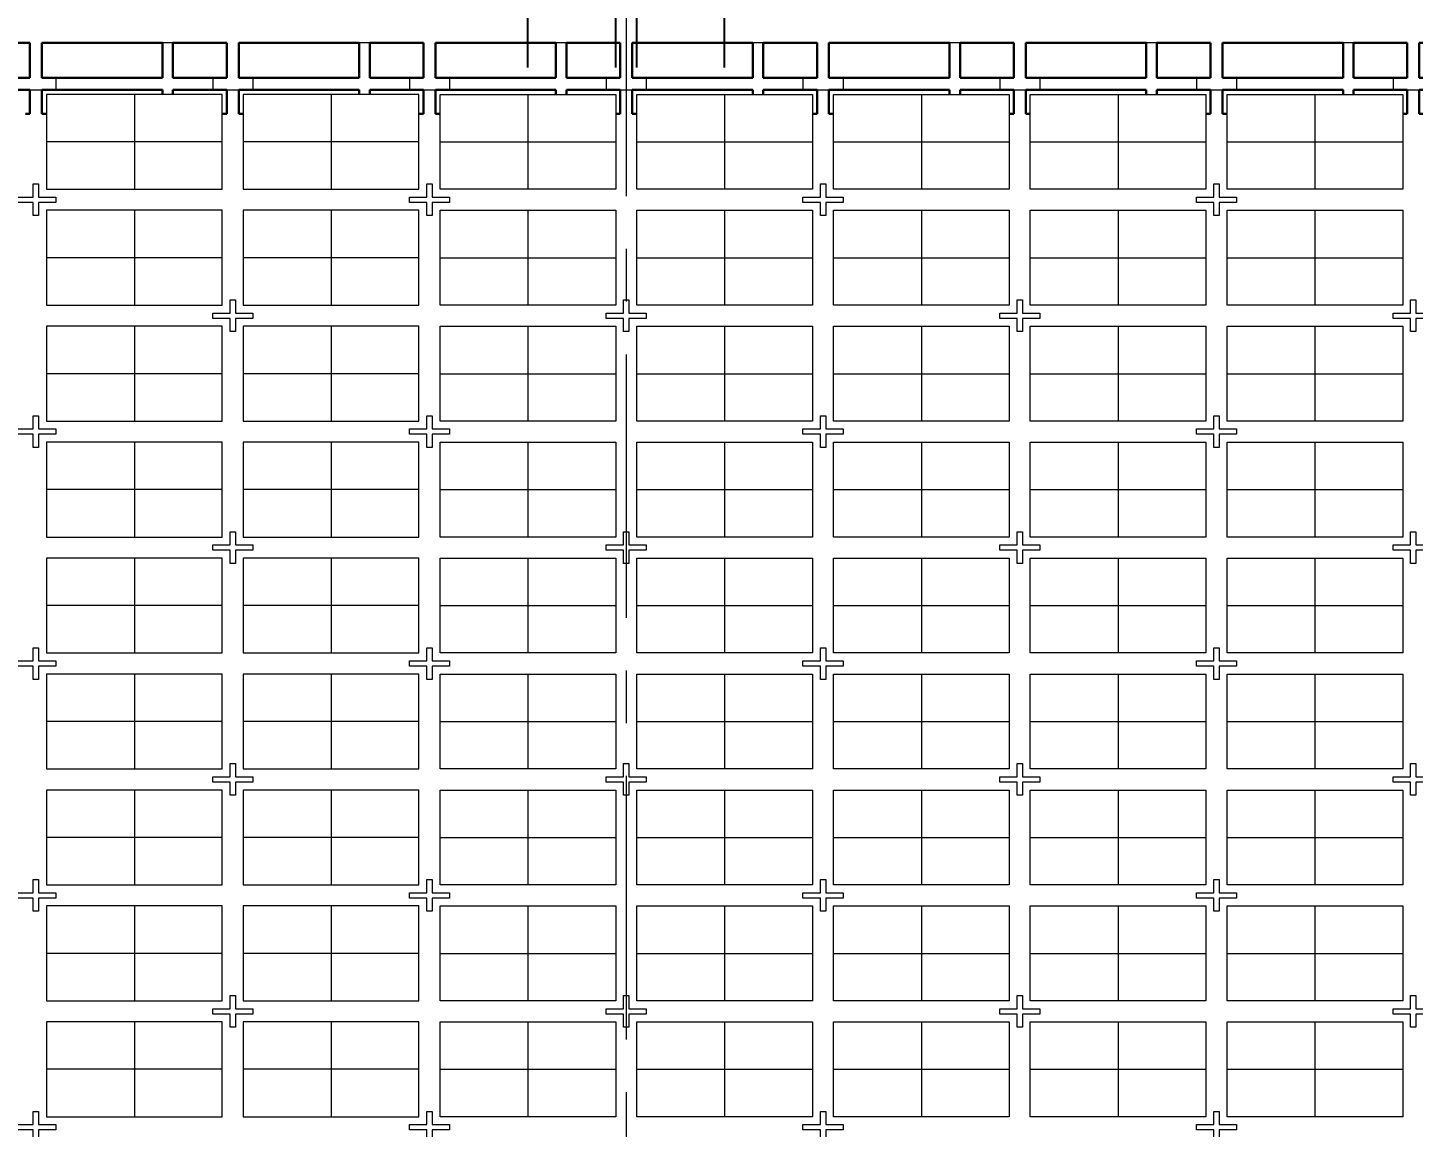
# Model space of a CAD drawing. Extents: x -109 to 32, y -47 to 43.
# Drawn here: x -47.74 to -28.02, y 11.46 to 27.1 of the extents above; entities that cross this region are included whole.
import ezdxf

# ---------------------------------------------------------------- set-up
doc = ezdxf.new("R2010")
doc.units = 0
doc.header["$LTSCALE"] = 3
doc.header["$MEASUREMENT"] = 0
for name, pattern in [('CENTER', [2, 1.25, -0.25, 0.25, -0.25]), ('HIDDEN', [0.375, 0.25, -0.125]), ('PHANTOM', [2.5, 1.25, -0.25, 0.25, -0.25, 0.25, -0.25])]:
    doc.linetypes.add(name, pattern=pattern)
for name, color, linetype, lineweight in [('CLIN', 1, 'CENTER', 15), ('DIM', 4, 'Continuous', 13), ('FULL METAL', 33, 'HIDDEN', 15), ('OBJ3', 40, 'Continuous', 30), ('OBJ4', 7, 'Continuous', 30), ('PHANTOM', 5, 'PHANTOM', 15), ('SAW2', 3, 'HIDDEN', 13)]:
    doc.layers.add(name, color=color, linetype=linetype, lineweight=lineweight)
doc.dimstyles.new('3DEC X 2', dxfattribs={"dimtxt": 0.889, "dimasz": 1.27, "dimexe": 0.381, "dimexo": 0.381, "dimgap": 0.381, "dimtad": 0, "dimdec": 3, "dimzin": 0, "dimdsep": 46, "dimtxsty": 'Standard', "dimcen": 0, "dimadec": 0, "dimazin": 0, "dimtfac": 1, "dimtdec": 3, "dimtofl": 0, "dimtmove": 0, "dimatfit": 3, "dimfxl": 1, "dimtolj": 1, "dimtzin": 0, "dimarcsym": 0})

# ---------------------------------------------------------------- blocks, each defined once
blk = doc.blocks.new('*U9')
at = {"layer": 'OBJ3'}
for p, q in [((-1.23, -0.005), (-1.23, -0.505)), ((-1.23, -0.005), (0.485, -0.005)), ((0.485, -0.005), (0.485, -0.505)), ((0.635, -0.005), (1.4, -0.005)), ((0.635, -0.005), (0.635, -0.505)), ((1.4, -0.005), (1.4, -0.505)), ((-1.23, -0.505), (0.485, -0.505)), ((0.635, -0.505), (1.4, -0.505))]:
    blk.add_line(p, q, dxfattribs=at)
at = {"layer": 'OBJ4'}
for p, q in [((-1.23, 0.165), (-1.23, 0.505)), ((-1.165, 0.505), (-1.23, 0.505)), ((1.335, 0.505), (1.4, 0.505)), ((1.4, 0.505), (1.4, 0.165)), ((0.485, 0.23), (0.485, 0.165)), ((0.635, 0.23), (0.635, 0.165)), ((-0.365, 0.165), (-1.23, 0.165)), ((0.485, 0.165), (-1.23, 0.165)), ((1.4, 0.165), (0.635, 0.165))]:
    blk.add_line(p, q, dxfattribs=at)
at = {"layer": 'SAW2'}
for p, q in [((-1.4, 0.165), (-1.23, 0.165)), ((-1.03, -0.005), (-1.03, 0.165)), ((1.2, -0.005), (1.2, 0.165)), ((0.635, -0.505), (0.485, -0.505))]:
    blk.add_line(p, q, dxfattribs=at)
blk = doc.blocks.new('*U8')
at = {"layer": 'DIM'}
for p in [(42, 0), (44.8, 0), (47.6, 0), (50.4, 0), (53.2, 0), (56, 0), (58.8, 0), (61.6, 0), (64.4, 0)]:
    blk.add_blockref('*U9', p, dxfattribs=at)
blk = doc.blocks.new('*U12')
at = {"layer": 'FULL METAL'}
blk.add_lwpolyline([(-0.038, 0.038), (-0.038, 0.225), (0.038, 0.225), (0.038, 0.038), (0.285, 0.038), (0.285, -0.038), (0.038, -0.038), (0.038, -0.225), (-0.038, -0.225), (-0.038, -0.038), (-0.285, -0.038), (-0.285, 0.038)], close=True, dxfattribs=at)
blk = doc.blocks.new('*U13')
at = {"layer": 'CLIN'}
for p in [(44.8, 59.4), (50.4, 59.4), (56, 59.4), (61.6, 59.4), (44.8, 56.1), (50.4, 56.1), (56, 56.1), (61.6, 56.1), (44.8, 52.8), (50.4, 52.8), (56, 52.8), (61.6, 52.8), (44.8, 49.5), (50.4, 49.5), (56, 49.5), (61.6, 49.5), (44.8, 46.2), (50.4, 46.2), (56, 46.2), (61.6, 46.2)]:
    blk.add_blockref('*U12', p, dxfattribs=at)
blk = doc.blocks.new('*U14')
at = {"layer": 'FULL METAL'}
blk.add_lwpolyline([(-0.038, 0.038), (-0.038, 0.225), (0.038, 0.225), (0.038, 0.038), (0.285, 0.038), (0.285, -0.038), (0.038, -0.038), (0.038, -0.225), (-0.038, -0.225), (-0.038, -0.038), (-0.285, -0.038), (-0.285, 0.038)], close=True, dxfattribs=at)
blk = doc.blocks.new('*U15')
at = {"layer": 'CLIN'}
for p in [(44.8, 56.1), (50.4, 56.1), (56, 56.1), (61.6, 56.1), (44.8, 52.8), (50.4, 52.8), (56, 52.8), (61.6, 52.8), (44.8, 49.5), (50.4, 49.5), (56, 49.5), (61.6, 49.5), (44.8, 46.2), (50.4, 46.2), (56, 46.2), (61.6, 46.2)]:
    blk.add_blockref('*U14', p, dxfattribs=at)
blk = doc.blocks.new('*D30')
at = {"layer": 'Defpoints', "color": 0, "transparency": 16777216}
for p in [(230.36, -58.444), (227.56, -67.019), (230.36, -67.019)]:
    blk.add_point(p, dxfattribs=at)
at = {"layer": 'DIM', "color": 0, "lineweight": -2, "transparency": 16777216}
for p, q in [((227.56, -66.638), (227.56, -58.063)), ((230.36, -66.638), (230.36, -58.063)), ((226.29, -58.444), (225.02, -58.444)), ((231.63, -58.444), (232.9, -58.444))]:
    blk.add_line(p, q, dxfattribs=at)
at = {"layer": 'DIM', "color": 0, "transparency": 16777216}
for points in [[(226.29, -58.655), (226.29, -58.232), (227.56, -58.444)], [(231.63, -58.232), (231.63, -58.655), (230.36, -58.444)]]:
    blk.add_solid(points, dxfattribs=at)
at = {"layer": 'DIM', "color": 0, "transparency": 16777216, "insert": (236.244, -58.444), "char_height": 0.889, "attachment_point": 5}
blk.add_mtext('\\A1;\\A1;2.800TYP', dxfattribs=at)
blk = doc.blocks.new('*D31')
at = {"layer": 'Defpoints', "color": 0, "transparency": 16777216}
for p in [(229.11, -59.756), (228.81, -67.019), (229.11, -67.019)]:
    blk.add_point(p, dxfattribs=at)
at = {"layer": 'DIM', "color": 0, "lineweight": -2, "transparency": 16777216}
for p, q in [((228.81, -66.638), (228.81, -59.375)), ((229.11, -66.638), (229.11, -59.375)), ((227.54, -59.756), (226.27, -59.756)), ((230.38, -59.756), (231.65, -59.756))]:
    blk.add_line(p, q, dxfattribs=at)
at = {"layer": 'DIM', "color": 0, "transparency": 16777216}
for points in [[(227.54, -59.968), (227.54, -59.545), (228.81, -59.756)], [(230.38, -59.545), (230.38, -59.968), (229.11, -59.756)]]:
    blk.add_solid(points, dxfattribs=at)
at = {"layer": 'DIM', "color": 0, "transparency": 16777216, "insert": (234.92, -59.756), "char_height": 0.889, "attachment_point": 5}
blk.add_mtext('\\A1;\\A1;0.300TYP', dxfattribs=at)

msp = doc.modelspace()

# ---------------------------------------------------------------- linework, layer by layer
at = {"layer": 'CLIN'}
for p, q in [((-39.2232, 28.4552), (-39.2232, -38.5448)), ((-46.2232, 26.1552), (-46.2232, 24.8052)), ((-46.2232, 26.1552), (-46.2232, 24.8052)), ((-43.4232, 26.1552), (-43.4232, 24.8052)), ((-43.4232, 26.1552), (-43.4232, 24.8052)), ((-40.6232, 26.1552), (-40.6232, 24.8052)), ((-40.6232, 26.1552), (-40.6232, 24.8052)), ((-37.8232, 26.1552), (-37.8232, 24.8052)), ((-37.8232, 26.1552), (-37.8232, 24.8052)), ((-35.0232, 26.1552), (-35.0232, 24.8052)), ((-35.0232, 26.1552), (-35.0232, 24.8052)), ((-32.2232, 26.1552), (-32.2232, 24.8052)), ((-32.2232, 26.1552), (-32.2232, 24.8052)), ((-29.4232, 26.1552), (-29.4232, 24.8052)), ((-29.4232, 26.1552), (-29.4232, 24.8052)), ((-44.9732, 25.4802), (-47.4732, 25.4802)), ((-44.9732, 25.4802), (-47.4732, 25.4802)), ((-42.1732, 25.4802), (-44.6732, 25.4802)), ((-42.1732, 25.4802), (-44.6732, 25.4802)), ((-41.8732, 25.4802), (-39.3732, 25.4802)), ((-41.8732, 25.4802), (-39.3732, 25.4802)), ((-39.0732, 25.4802), (-36.5732, 25.4802)), ((-39.0732, 25.4802), (-36.5732, 25.4802)), ((-36.2732, 25.4802), (-33.7732, 25.4802)), ((-36.2732, 25.4802), (-33.7732, 25.4802)), ((-33.4732, 25.4802), (-30.9732, 25.4802)), ((-33.4732, 25.4802), (-30.9732, 25.4802)), ((-30.6732, 25.4802), (-28.1732, 25.4802)), ((-30.6732, 25.4802), (-28.1732, 25.4802)), ((-46.2232, 24.5052), (-46.2232, 23.1552)), ((-46.2232, 24.5052), (-46.2232, 23.1552)), ((-43.4232, 24.5052), (-43.4232, 23.1552)), ((-43.4232, 24.5052), (-43.4232, 23.1552)), ((-40.6232, 24.5052), (-40.6232, 23.1552)), ((-40.6232, 24.5052), (-40.6232, 23.1552)), ((-37.8232, 24.5052), (-37.8232, 23.1552)), ((-37.8232, 24.5052), (-37.8232, 23.1552)), ((-35.0232, 24.5052), (-35.0232, 23.1552)), ((-35.0232, 24.5052), (-35.0232, 23.1552)), ((-32.2232, 24.5052), (-32.2232, 23.1552)), ((-32.2232, 24.5052), (-32.2232, 23.1552)), ((-29.4232, 24.5052), (-29.4232, 23.1552)), ((-29.4232, 24.5052), (-29.4232, 23.1552)), ((-44.9732, 23.8302), (-47.4732, 23.8302)), ((-44.9732, 23.8302), (-47.4732, 23.8302)), ((-42.1732, 23.8302), (-44.6732, 23.8302)), ((-42.1732, 23.8302), (-44.6732, 23.8302)), ((-41.8732, 23.8302), (-39.3732, 23.8302)), ((-41.8732, 23.8302), (-39.3732, 23.8302)), ((-39.0732, 23.8302), (-36.5732, 23.8302)), ((-39.0732, 23.8302), (-36.5732, 23.8302)), ((-36.2732, 23.8302), (-33.7732, 23.8302)), ((-36.2732, 23.8302), (-33.7732, 23.8302)), ((-33.4732, 23.8302), (-30.9732, 23.8302)), ((-33.4732, 23.8302), (-30.9732, 23.8302)), ((-30.6732, 23.8302), (-28.1732, 23.8302)), ((-30.6732, 23.8302), (-28.1732, 23.8302)), ((-46.2232, 22.8552), (-46.2232, 21.5052)), ((-46.2232, 22.8552), (-46.2232, 21.5052)), ((-43.4232, 22.8552), (-43.4232, 21.5052)), ((-43.4232, 22.8552), (-43.4232, 21.5052)), ((-40.6232, 22.8552), (-40.6232, 21.5052)), ((-40.6232, 22.8552), (-40.6232, 21.5052)), ((-37.8232, 22.8552), (-37.8232, 21.5052)), ((-37.8232, 22.8552), (-37.8232, 21.5052)), ((-35.0232, 22.8552), (-35.0232, 21.5052)), ((-35.0232, 22.8552), (-35.0232, 21.5052)), ((-32.2232, 22.8552), (-32.2232, 21.5052)), ((-32.2232, 22.8552), (-32.2232, 21.5052)), ((-29.4232, 22.8552), (-29.4232, 21.5052)), ((-29.4232, 22.8552), (-29.4232, 21.5052)), ((-44.9732, 22.1802), (-47.4732, 22.1802)), ((-44.9732, 22.1802), (-47.4732, 22.1802)), ((-42.1732, 22.1802), (-44.6732, 22.1802)), ((-42.1732, 22.1802), (-44.6732, 22.1802)), ((-41.8732, 22.1802), (-39.3732, 22.1802)), ((-41.8732, 22.1802), (-39.3732, 22.1802)), ((-39.0732, 22.1802), (-36.5732, 22.1802)), ((-39.0732, 22.1802), (-36.5732, 22.1802)), ((-36.2732, 22.1802), (-33.7732, 22.1802)), ((-36.2732, 22.1802), (-33.7732, 22.1802)), ((-33.4732, 22.1802), (-30.9732, 22.1802)), ((-33.4732, 22.1802), (-30.9732, 22.1802)), ((-30.6732, 22.1802), (-28.1732, 22.1802)), ((-30.6732, 22.1802), (-28.1732, 22.1802)), ((-46.2232, 21.2052), (-46.2232, 19.8552)), ((-46.2232, 21.2052), (-46.2232, 19.8552)), ((-43.4232, 21.2052), (-43.4232, 19.8552)), ((-43.4232, 21.2052), (-43.4232, 19.8552)), ((-40.6232, 21.2052), (-40.6232, 19.8552)), ((-40.6232, 21.2052), (-40.6232, 19.8552)), ((-37.8232, 21.2052), (-37.8232, 19.8552)), ((-37.8232, 21.2052), (-37.8232, 19.8552)), ((-35.0232, 21.2052), (-35.0232, 19.8552)), ((-35.0232, 21.2052), (-35.0232, 19.8552)), ((-32.2232, 21.2052), (-32.2232, 19.8552)), ((-32.2232, 21.2052), (-32.2232, 19.8552)), ((-29.4232, 21.2052), (-29.4232, 19.8552)), ((-29.4232, 21.2052), (-29.4232, 19.8552)), ((-44.9732, 20.5302), (-47.4732, 20.5302)), ((-44.9732, 20.5302), (-47.4732, 20.5302)), ((-42.1732, 20.5302), (-44.6732, 20.5302)), ((-42.1732, 20.5302), (-44.6732, 20.5302)), ((-41.8732, 20.5302), (-39.3732, 20.5302)), ((-41.8732, 20.5302), (-39.3732, 20.5302)), ((-39.0732, 20.5302), (-36.5732, 20.5302)), ((-39.0732, 20.5302), (-36.5732, 20.5302)), ((-36.2732, 20.5302), (-33.7732, 20.5302)), ((-36.2732, 20.5302), (-33.7732, 20.5302)), ((-33.4732, 20.5302), (-30.9732, 20.5302)), ((-33.4732, 20.5302), (-30.9732, 20.5302)), ((-30.6732, 20.5302), (-28.1732, 20.5302)), ((-30.6732, 20.5302), (-28.1732, 20.5302)), ((-46.2232, 19.5552), (-46.2232, 18.2052)), ((-46.2232, 19.5552), (-46.2232, 18.2052)), ((-43.4232, 19.5552), (-43.4232, 18.2052)), ((-43.4232, 19.5552), (-43.4232, 18.2052)), ((-40.6232, 19.5552), (-40.6232, 18.2052)), ((-40.6232, 19.5552), (-40.6232, 18.2052)), ((-37.8232, 19.5552), (-37.8232, 18.2052)), ((-37.8232, 19.5552), (-37.8232, 18.2052)), ((-35.0232, 19.5552), (-35.0232, 18.2052)), ((-35.0232, 19.5552), (-35.0232, 18.2052)), ((-32.2232, 19.5552), (-32.2232, 18.2052)), ((-32.2232, 19.5552), (-32.2232, 18.2052)), ((-29.4232, 19.5552), (-29.4232, 18.2052)), ((-29.4232, 19.5552), (-29.4232, 18.2052)), ((-44.9732, 18.8802), (-47.4732, 18.8802)), ((-44.9732, 18.8802), (-47.4732, 18.8802)), ((-42.1732, 18.8802), (-44.6732, 18.8802)), ((-42.1732, 18.8802), (-44.6732, 18.8802)), ((-41.8732, 18.8802), (-39.3732, 18.8802)), ((-41.8732, 18.8802), (-39.3732, 18.8802)), ((-39.0732, 18.8802), (-36.5732, 18.8802)), ((-39.0732, 18.8802), (-36.5732, 18.8802)), ((-36.2732, 18.8802), (-33.7732, 18.8802)), ((-36.2732, 18.8802), (-33.7732, 18.8802)), ((-33.4732, 18.8802), (-30.9732, 18.8802)), ((-33.4732, 18.8802), (-30.9732, 18.8802)), ((-30.6732, 18.8802), (-28.1732, 18.8802)), ((-30.6732, 18.8802), (-28.1732, 18.8802)), ((-46.2232, 17.9052), (-46.2232, 16.5552)), ((-46.2232, 17.9052), (-46.2232, 16.5552)), ((-43.4232, 17.9052), (-43.4232, 16.5552)), ((-43.4232, 17.9052), (-43.4232, 16.5552)), ((-40.6232, 17.9052), (-40.6232, 16.5552)), ((-40.6232, 17.9052), (-40.6232, 16.5552)), ((-37.8232, 17.9052), (-37.8232, 16.5552)), ((-37.8232, 17.9052), (-37.8232, 16.5552)), ((-35.0232, 17.9052), (-35.0232, 16.5552)), ((-35.0232, 17.9052), (-35.0232, 16.5552)), ((-32.2232, 17.9052), (-32.2232, 16.5552)), ((-32.2232, 17.9052), (-32.2232, 16.5552)), ((-29.4232, 17.9052), (-29.4232, 16.5552)), ((-29.4232, 17.9052), (-29.4232, 16.5552)), ((-44.9732, 17.2302), (-47.4732, 17.2302)), ((-44.9732, 17.2302), (-47.4732, 17.2302)), ((-42.1732, 17.2302), (-44.6732, 17.2302)), ((-42.1732, 17.2302), (-44.6732, 17.2302)), ((-41.8732, 17.2302), (-39.3732, 17.2302)), ((-41.8732, 17.2302), (-39.3732, 17.2302)), ((-39.0732, 17.2302), (-36.5732, 17.2302)), ((-39.0732, 17.2302), (-36.5732, 17.2302)), ((-36.2732, 17.2302), (-33.7732, 17.2302)), ((-36.2732, 17.2302), (-33.7732, 17.2302)), ((-33.4732, 17.2302), (-30.9732, 17.2302)), ((-33.4732, 17.2302), (-30.9732, 17.2302)), ((-30.6732, 17.2302), (-28.1732, 17.2302)), ((-30.6732, 17.2302), (-28.1732, 17.2302)), ((-46.2232, 16.2552), (-46.2232, 14.9052)), ((-46.2232, 16.2552), (-46.2232, 14.9052)), ((-43.4232, 16.2552), (-43.4232, 14.9052)), ((-43.4232, 16.2552), (-43.4232, 14.9052)), ((-40.6232, 16.2552), (-40.6232, 14.9052)), ((-40.6232, 16.2552), (-40.6232, 14.9052)), ((-37.8232, 16.2552), (-37.8232, 14.9052)), ((-37.8232, 16.2552), (-37.8232, 14.9052)), ((-35.0232, 16.2552), (-35.0232, 14.9052)), ((-35.0232, 16.2552), (-35.0232, 14.9052)), ((-32.2232, 16.2552), (-32.2232, 14.9052)), ((-32.2232, 16.2552), (-32.2232, 14.9052)), ((-29.4232, 16.2552), (-29.4232, 14.9052)), ((-29.4232, 16.2552), (-29.4232, 14.9052)), ((-44.9732, 15.5802), (-47.4732, 15.5802)), ((-44.9732, 15.5802), (-47.4732, 15.5802)), ((-42.1732, 15.5802), (-44.6732, 15.5802)), ((-42.1732, 15.5802), (-44.6732, 15.5802)), ((-41.8732, 15.5802), (-39.3732, 15.5802)), ((-41.8732, 15.5802), (-39.3732, 15.5802)), ((-39.0732, 15.5802), (-36.5732, 15.5802)), ((-39.0732, 15.5802), (-36.5732, 15.5802)), ((-36.2732, 15.5802), (-33.7732, 15.5802)), ((-36.2732, 15.5802), (-33.7732, 15.5802)), ((-33.4732, 15.5802), (-30.9732, 15.5802)), ((-33.4732, 15.5802), (-30.9732, 15.5802)), ((-30.6732, 15.5802), (-28.1732, 15.5802)), ((-30.6732, 15.5802), (-28.1732, 15.5802)), ((-46.2232, 14.6052), (-46.2232, 13.2552)), ((-46.2232, 14.6052), (-46.2232, 13.2552)), ((-43.4232, 14.6052), (-43.4232, 13.2552)), ((-43.4232, 14.6052), (-43.4232, 13.2552)), ((-40.6232, 14.6052), (-40.6232, 13.2552)), ((-40.6232, 14.6052), (-40.6232, 13.2552)), ((-37.8232, 14.6052), (-37.8232, 13.2552)), ((-37.8232, 14.6052), (-37.8232, 13.2552)), ((-35.0232, 14.6052), (-35.0232, 13.2552)), ((-35.0232, 14.6052), (-35.0232, 13.2552)), ((-32.2232, 14.6052), (-32.2232, 13.2552)), ((-32.2232, 14.6052), (-32.2232, 13.2552)), ((-29.4232, 14.6052), (-29.4232, 13.2552)), ((-29.4232, 14.6052), (-29.4232, 13.2552)), ((-44.9732, 13.9302), (-47.4732, 13.9302)), ((-44.9732, 13.9302), (-47.4732, 13.9302)), ((-42.1732, 13.9302), (-44.6732, 13.9302)), ((-42.1732, 13.9302), (-44.6732, 13.9302)), ((-41.8732, 13.9302), (-39.3732, 13.9302)), ((-41.8732, 13.9302), (-39.3732, 13.9302)), ((-39.0732, 13.9302), (-36.5732, 13.9302)), ((-39.0732, 13.9302), (-36.5732, 13.9302)), ((-36.2732, 13.9302), (-33.7732, 13.9302)), ((-36.2732, 13.9302), (-33.7732, 13.9302)), ((-33.4732, 13.9302), (-30.9732, 13.9302)), ((-33.4732, 13.9302), (-30.9732, 13.9302)), ((-30.6732, 13.9302), (-28.1732, 13.9302)), ((-30.6732, 13.9302), (-28.1732, 13.9302)), ((-46.2232, 12.9552), (-46.2232, 11.6052)), ((-46.2232, 12.9552), (-46.2232, 11.6052)), ((-43.4232, 12.9552), (-43.4232, 11.6052)), ((-43.4232, 12.9552), (-43.4232, 11.6052)), ((-40.6232, 12.9552), (-40.6232, 11.6052)), ((-40.6232, 12.9552), (-40.6232, 11.6052)), ((-37.8232, 12.9552), (-37.8232, 11.6052)), ((-37.8232, 12.9552), (-37.8232, 11.6052)), ((-35.0232, 12.9552), (-35.0232, 11.6052)), ((-35.0232, 12.9552), (-35.0232, 11.6052)), ((-32.2232, 12.9552), (-32.2232, 11.6052)), ((-32.2232, 12.9552), (-32.2232, 11.6052)), ((-29.4232, 12.9552), (-29.4232, 11.6052)), ((-29.4232, 12.9552), (-29.4232, 11.6052)), ((-44.9732, 12.2802), (-47.4732, 12.2802)), ((-44.9732, 12.2802), (-47.4732, 12.2802)), ((-42.1732, 12.2802), (-44.6732, 12.2802)), ((-42.1732, 12.2802), (-44.6732, 12.2802)), ((-41.8732, 12.2802), (-39.3732, 12.2802)), ((-41.8732, 12.2802), (-39.3732, 12.2802)), ((-39.0732, 12.2802), (-36.5732, 12.2802)), ((-39.0732, 12.2802), (-36.5732, 12.2802)), ((-36.2732, 12.2802), (-33.7732, 12.2802)), ((-36.2732, 12.2802), (-33.7732, 12.2802)), ((-33.4732, 12.2802), (-30.9732, 12.2802)), ((-33.4732, 12.2802), (-30.9732, 12.2802)), ((-30.6732, 12.2802), (-28.1732, 12.2802)), ((-30.6732, 12.2802), (-28.1732, 12.2802))]:
    msp.add_line(p, q, dxfattribs=at)
at = {"layer": 'PHANTOM'}
for points in [[(-44.9732, 26.1552), (-47.4732, 26.1552), (-47.4732, 24.8052), (-44.9732, 24.8052)], [(-44.9732, 26.1552), (-47.4732, 26.1552), (-47.4732, 24.8052), (-44.9732, 24.8052)], [(-42.1732, 26.1552), (-44.6732, 26.1552), (-44.6732, 24.8052), (-42.1732, 24.8052)], [(-42.1732, 26.1552), (-44.6732, 26.1552), (-44.6732, 24.8052), (-42.1732, 24.8052)], [(-41.8732, 26.1552), (-39.3732, 26.1552), (-39.3732, 24.8052), (-41.8732, 24.8052)], [(-41.8732, 26.1552), (-39.3732, 26.1552), (-39.3732, 24.8052), (-41.8732, 24.8052)], [(-39.0732, 26.1552), (-36.5732, 26.1552), (-36.5732, 24.8052), (-39.0732, 24.8052)], [(-39.0732, 26.1552), (-36.5732, 26.1552), (-36.5732, 24.8052), (-39.0732, 24.8052)], [(-36.2732, 26.1552), (-33.7732, 26.1552), (-33.7732, 24.8052), (-36.2732, 24.8052)], [(-36.2732, 26.1552), (-33.7732, 26.1552), (-33.7732, 24.8052), (-36.2732, 24.8052)], [(-33.4732, 26.1552), (-30.9732, 26.1552), (-30.9732, 24.8052), (-33.4732, 24.8052)], [(-33.4732, 26.1552), (-30.9732, 26.1552), (-30.9732, 24.8052), (-33.4732, 24.8052)], [(-30.6732, 26.1552), (-28.1732, 26.1552), (-28.1732, 24.8052), (-30.6732, 24.8052)], [(-30.6732, 26.1552), (-28.1732, 26.1552), (-28.1732, 24.8052), (-30.6732, 24.8052)], [(-44.9732, 24.5052), (-47.4732, 24.5052), (-47.4732, 23.1552), (-44.9732, 23.1552)], [(-44.9732, 24.5052), (-47.4732, 24.5052), (-47.4732, 23.1552), (-44.9732, 23.1552)], [(-42.1732, 24.5052), (-44.6732, 24.5052), (-44.6732, 23.1552), (-42.1732, 23.1552)], [(-42.1732, 24.5052), (-44.6732, 24.5052), (-44.6732, 23.1552), (-42.1732, 23.1552)], [(-41.8732, 24.5052), (-39.3732, 24.5052), (-39.3732, 23.1552), (-41.8732, 23.1552)], [(-41.8732, 24.5052), (-39.3732, 24.5052), (-39.3732, 23.1552), (-41.8732, 23.1552)], [(-39.0732, 24.5052), (-36.5732, 24.5052), (-36.5732, 23.1552), (-39.0732, 23.1552)], [(-39.0732, 24.5052), (-36.5732, 24.5052), (-36.5732, 23.1552), (-39.0732, 23.1552)], [(-36.2732, 24.5052), (-33.7732, 24.5052), (-33.7732, 23.1552), (-36.2732, 23.1552)], [(-36.2732, 24.5052), (-33.7732, 24.5052), (-33.7732, 23.1552), (-36.2732, 23.1552)], [(-33.4732, 24.5052), (-30.9732, 24.5052), (-30.9732, 23.1552), (-33.4732, 23.1552)], [(-33.4732, 24.5052), (-30.9732, 24.5052), (-30.9732, 23.1552), (-33.4732, 23.1552)], [(-30.6732, 24.5052), (-28.1732, 24.5052), (-28.1732, 23.1552), (-30.6732, 23.1552)], [(-30.6732, 24.5052), (-28.1732, 24.5052), (-28.1732, 23.1552), (-30.6732, 23.1552)], [(-44.9732, 22.8552), (-47.4732, 22.8552), (-47.4732, 21.5052), (-44.9732, 21.5052)], [(-44.9732, 22.8552), (-47.4732, 22.8552), (-47.4732, 21.5052), (-44.9732, 21.5052)], [(-42.1732, 22.8552), (-44.6732, 22.8552), (-44.6732, 21.5052), (-42.1732, 21.5052)], [(-42.1732, 22.8552), (-44.6732, 22.8552), (-44.6732, 21.5052), (-42.1732, 21.5052)], [(-41.8732, 22.8552), (-39.3732, 22.8552), (-39.3732, 21.5052), (-41.8732, 21.5052)], [(-41.8732, 22.8552), (-39.3732, 22.8552), (-39.3732, 21.5052), (-41.8732, 21.5052)], [(-39.0732, 22.8552), (-36.5732, 22.8552), (-36.5732, 21.5052), (-39.0732, 21.5052)], [(-39.0732, 22.8552), (-36.5732, 22.8552), (-36.5732, 21.5052), (-39.0732, 21.5052)], [(-36.2732, 22.8552), (-33.7732, 22.8552), (-33.7732, 21.5052), (-36.2732, 21.5052)], [(-36.2732, 22.8552), (-33.7732, 22.8552), (-33.7732, 21.5052), (-36.2732, 21.5052)], [(-33.4732, 22.8552), (-30.9732, 22.8552), (-30.9732, 21.5052), (-33.4732, 21.5052)], [(-33.4732, 22.8552), (-30.9732, 22.8552), (-30.9732, 21.5052), (-33.4732, 21.5052)], [(-30.6732, 22.8552), (-28.1732, 22.8552), (-28.1732, 21.5052), (-30.6732, 21.5052)], [(-30.6732, 22.8552), (-28.1732, 22.8552), (-28.1732, 21.5052), (-30.6732, 21.5052)], [(-44.9732, 21.2052), (-47.4732, 21.2052), (-47.4732, 19.8552), (-44.9732, 19.8552)], [(-44.9732, 21.2052), (-47.4732, 21.2052), (-47.4732, 19.8552), (-44.9732, 19.8552)], [(-42.1732, 21.2052), (-44.6732, 21.2052), (-44.6732, 19.8552), (-42.1732, 19.8552)], [(-42.1732, 21.2052), (-44.6732, 21.2052), (-44.6732, 19.8552), (-42.1732, 19.8552)], [(-41.8732, 21.2052), (-39.3732, 21.2052), (-39.3732, 19.8552), (-41.8732, 19.8552)], [(-41.8732, 21.2052), (-39.3732, 21.2052), (-39.3732, 19.8552), (-41.8732, 19.8552)], [(-39.0732, 21.2052), (-36.5732, 21.2052), (-36.5732, 19.8552), (-39.0732, 19.8552)], [(-39.0732, 21.2052), (-36.5732, 21.2052), (-36.5732, 19.8552), (-39.0732, 19.8552)], [(-36.2732, 21.2052), (-33.7732, 21.2052), (-33.7732, 19.8552), (-36.2732, 19.8552)], [(-36.2732, 21.2052), (-33.7732, 21.2052), (-33.7732, 19.8552), (-36.2732, 19.8552)], [(-33.4732, 21.2052), (-30.9732, 21.2052), (-30.9732, 19.8552), (-33.4732, 19.8552)], [(-33.4732, 21.2052), (-30.9732, 21.2052), (-30.9732, 19.8552), (-33.4732, 19.8552)], [(-30.6732, 21.2052), (-28.1732, 21.2052), (-28.1732, 19.8552), (-30.6732, 19.8552)], [(-30.6732, 21.2052), (-28.1732, 21.2052), (-28.1732, 19.8552), (-30.6732, 19.8552)], [(-44.9732, 19.5552), (-47.4732, 19.5552), (-47.4732, 18.2052), (-44.9732, 18.2052)], [(-44.9732, 19.5552), (-47.4732, 19.5552), (-47.4732, 18.2052), (-44.9732, 18.2052)], [(-42.1732, 19.5552), (-44.6732, 19.5552), (-44.6732, 18.2052), (-42.1732, 18.2052)], [(-42.1732, 19.5552), (-44.6732, 19.5552), (-44.6732, 18.2052), (-42.1732, 18.2052)], [(-41.8732, 19.5552), (-39.3732, 19.5552), (-39.3732, 18.2052), (-41.8732, 18.2052)], [(-41.8732, 19.5552), (-39.3732, 19.5552), (-39.3732, 18.2052), (-41.8732, 18.2052)], [(-39.0732, 19.5552), (-36.5732, 19.5552), (-36.5732, 18.2052), (-39.0732, 18.2052)], [(-39.0732, 19.5552), (-36.5732, 19.5552), (-36.5732, 18.2052), (-39.0732, 18.2052)], [(-36.2732, 19.5552), (-33.7732, 19.5552), (-33.7732, 18.2052), (-36.2732, 18.2052)], [(-36.2732, 19.5552), (-33.7732, 19.5552), (-33.7732, 18.2052), (-36.2732, 18.2052)], [(-33.4732, 19.5552), (-30.9732, 19.5552), (-30.9732, 18.2052), (-33.4732, 18.2052)], [(-33.4732, 19.5552), (-30.9732, 19.5552), (-30.9732, 18.2052), (-33.4732, 18.2052)], [(-30.6732, 19.5552), (-28.1732, 19.5552), (-28.1732, 18.2052), (-30.6732, 18.2052)], [(-30.6732, 19.5552), (-28.1732, 19.5552), (-28.1732, 18.2052), (-30.6732, 18.2052)], [(-44.9732, 17.9052), (-47.4732, 17.9052), (-47.4732, 16.5552), (-44.9732, 16.5552)], [(-44.9732, 17.9052), (-47.4732, 17.9052), (-47.4732, 16.5552), (-44.9732, 16.5552)], [(-42.1732, 17.9052), (-44.6732, 17.9052), (-44.6732, 16.5552), (-42.1732, 16.5552)], [(-42.1732, 17.9052), (-44.6732, 17.9052), (-44.6732, 16.5552), (-42.1732, 16.5552)], [(-41.8732, 17.9052), (-39.3732, 17.9052), (-39.3732, 16.5552), (-41.8732, 16.5552)], [(-41.8732, 17.9052), (-39.3732, 17.9052), (-39.3732, 16.5552), (-41.8732, 16.5552)], [(-39.0732, 17.9052), (-36.5732, 17.9052), (-36.5732, 16.5552), (-39.0732, 16.5552)], [(-39.0732, 17.9052), (-36.5732, 17.9052), (-36.5732, 16.5552), (-39.0732, 16.5552)], [(-36.2732, 17.9052), (-33.7732, 17.9052), (-33.7732, 16.5552), (-36.2732, 16.5552)], [(-36.2732, 17.9052), (-33.7732, 17.9052), (-33.7732, 16.5552), (-36.2732, 16.5552)], [(-33.4732, 17.9052), (-30.9732, 17.9052), (-30.9732, 16.5552), (-33.4732, 16.5552)], [(-33.4732, 17.9052), (-30.9732, 17.9052), (-30.9732, 16.5552), (-33.4732, 16.5552)], [(-30.6732, 17.9052), (-28.1732, 17.9052), (-28.1732, 16.5552), (-30.6732, 16.5552)], [(-30.6732, 17.9052), (-28.1732, 17.9052), (-28.1732, 16.5552), (-30.6732, 16.5552)], [(-44.9732, 16.2552), (-47.4732, 16.2552), (-47.4732, 14.9052), (-44.9732, 14.9052)], [(-44.9732, 16.2552), (-47.4732, 16.2552), (-47.4732, 14.9052), (-44.9732, 14.9052)], [(-42.1732, 16.2552), (-44.6732, 16.2552), (-44.6732, 14.9052), (-42.1732, 14.9052)], [(-42.1732, 16.2552), (-44.6732, 16.2552), (-44.6732, 14.9052), (-42.1732, 14.9052)], [(-41.8732, 16.2552), (-39.3732, 16.2552), (-39.3732, 14.9052), (-41.8732, 14.9052)], [(-41.8732, 16.2552), (-39.3732, 16.2552), (-39.3732, 14.9052), (-41.8732, 14.9052)], [(-39.0732, 16.2552), (-36.5732, 16.2552), (-36.5732, 14.9052), (-39.0732, 14.9052)], [(-39.0732, 16.2552), (-36.5732, 16.2552), (-36.5732, 14.9052), (-39.0732, 14.9052)], [(-36.2732, 16.2552), (-33.7732, 16.2552), (-33.7732, 14.9052), (-36.2732, 14.9052)], [(-36.2732, 16.2552), (-33.7732, 16.2552), (-33.7732, 14.9052), (-36.2732, 14.9052)], [(-33.4732, 16.2552), (-30.9732, 16.2552), (-30.9732, 14.9052), (-33.4732, 14.9052)], [(-33.4732, 16.2552), (-30.9732, 16.2552), (-30.9732, 14.9052), (-33.4732, 14.9052)], [(-30.6732, 16.2552), (-28.1732, 16.2552), (-28.1732, 14.9052), (-30.6732, 14.9052)], [(-30.6732, 16.2552), (-28.1732, 16.2552), (-28.1732, 14.9052), (-30.6732, 14.9052)], [(-44.9732, 14.6052), (-47.4732, 14.6052), (-47.4732, 13.2552), (-44.9732, 13.2552)], [(-44.9732, 14.6052), (-47.4732, 14.6052), (-47.4732, 13.2552), (-44.9732, 13.2552)], [(-42.1732, 14.6052), (-44.6732, 14.6052), (-44.6732, 13.2552), (-42.1732, 13.2552)], [(-42.1732, 14.6052), (-44.6732, 14.6052), (-44.6732, 13.2552), (-42.1732, 13.2552)], [(-41.8732, 14.6052), (-39.3732, 14.6052), (-39.3732, 13.2552), (-41.8732, 13.2552)], [(-41.8732, 14.6052), (-39.3732, 14.6052), (-39.3732, 13.2552), (-41.8732, 13.2552)], [(-39.0732, 14.6052), (-36.5732, 14.6052), (-36.5732, 13.2552), (-39.0732, 13.2552)], [(-39.0732, 14.6052), (-36.5732, 14.6052), (-36.5732, 13.2552), (-39.0732, 13.2552)], [(-36.2732, 14.6052), (-33.7732, 14.6052), (-33.7732, 13.2552), (-36.2732, 13.2552)], [(-36.2732, 14.6052), (-33.7732, 14.6052), (-33.7732, 13.2552), (-36.2732, 13.2552)], [(-33.4732, 14.6052), (-30.9732, 14.6052), (-30.9732, 13.2552), (-33.4732, 13.2552)], [(-33.4732, 14.6052), (-30.9732, 14.6052), (-30.9732, 13.2552), (-33.4732, 13.2552)], [(-30.6732, 14.6052), (-28.1732, 14.6052), (-28.1732, 13.2552), (-30.6732, 13.2552)], [(-30.6732, 14.6052), (-28.1732, 14.6052), (-28.1732, 13.2552), (-30.6732, 13.2552)], [(-44.9732, 12.9552), (-47.4732, 12.9552), (-47.4732, 11.6052), (-44.9732, 11.6052)], [(-44.9732, 12.9552), (-47.4732, 12.9552), (-47.4732, 11.6052), (-44.9732, 11.6052)], [(-42.1732, 12.9552), (-44.6732, 12.9552), (-44.6732, 11.6052), (-42.1732, 11.6052)], [(-42.1732, 12.9552), (-44.6732, 12.9552), (-44.6732, 11.6052), (-42.1732, 11.6052)], [(-41.8732, 12.9552), (-39.3732, 12.9552), (-39.3732, 11.6052), (-41.8732, 11.6052)], [(-41.8732, 12.9552), (-39.3732, 12.9552), (-39.3732, 11.6052), (-41.8732, 11.6052)], [(-39.0732, 12.9552), (-36.5732, 12.9552), (-36.5732, 11.6052), (-39.0732, 11.6052)], [(-39.0732, 12.9552), (-36.5732, 12.9552), (-36.5732, 11.6052), (-39.0732, 11.6052)], [(-36.2732, 12.9552), (-33.7732, 12.9552), (-33.7732, 11.6052), (-36.2732, 11.6052)], [(-36.2732, 12.9552), (-33.7732, 12.9552), (-33.7732, 11.6052), (-36.2732, 11.6052)], [(-33.4732, 12.9552), (-30.9732, 12.9552), (-30.9732, 11.6052), (-33.4732, 11.6052)], [(-33.4732, 12.9552), (-30.9732, 12.9552), (-30.9732, 11.6052), (-33.4732, 11.6052)], [(-30.6732, 12.9552), (-28.1732, 12.9552), (-28.1732, 11.6052), (-30.6732, 11.6052)], [(-30.6732, 12.9552), (-28.1732, 12.9552), (-28.1732, 11.6052), (-30.6732, 11.6052)]]:
    msp.add_lwpolyline(points, close=True, dxfattribs=at)

# ---------------------------------------------------------------- block references
at = {"layer": 'CLIN'}
for name, p in [('*U13', (-92.4232, -34.7448)), ('*U15', (-89.6232, -33.0948))]:
    msp.add_blockref(name, p, dxfattribs=at)
at = {"layer": 'DIM', "xscale": -1, "rotation": 180}
msp.add_blockref('*U8', (-91.1082, 26.3852), dxfattribs=at)

# ---------------------------------------------------------------- dimensions: what is measured, and where the dimension line sits
at = {"layer": 'DIM'}
for base, p1, p2, picture, middle in [((-37.8232, 34.7308), (-40.6232, 26.1552), (-37.8232, 26.1552), '*D30', (-31.9389, 34.7308)), ((-39.0732, 33.4184), (-39.3732, 26.1552), (-39.0732, 26.1552), '*D31', (-33.2629, 33.4184))]:
    dim = msp.add_linear_dim(base=base, p1=p1, p2=p2, text='\\A1;<>TYP', dimstyle='3DEC X 2', override={"dimtxsty": 'Standard'}, dxfattribs=at)
    dim.commit()
    dim.dimension.update_dxf_attribs({"geometry": picture, "text_midpoint": middle, "insert": (-268.1832, 93.1746)})

doc.saveas('drawing.dxf')
